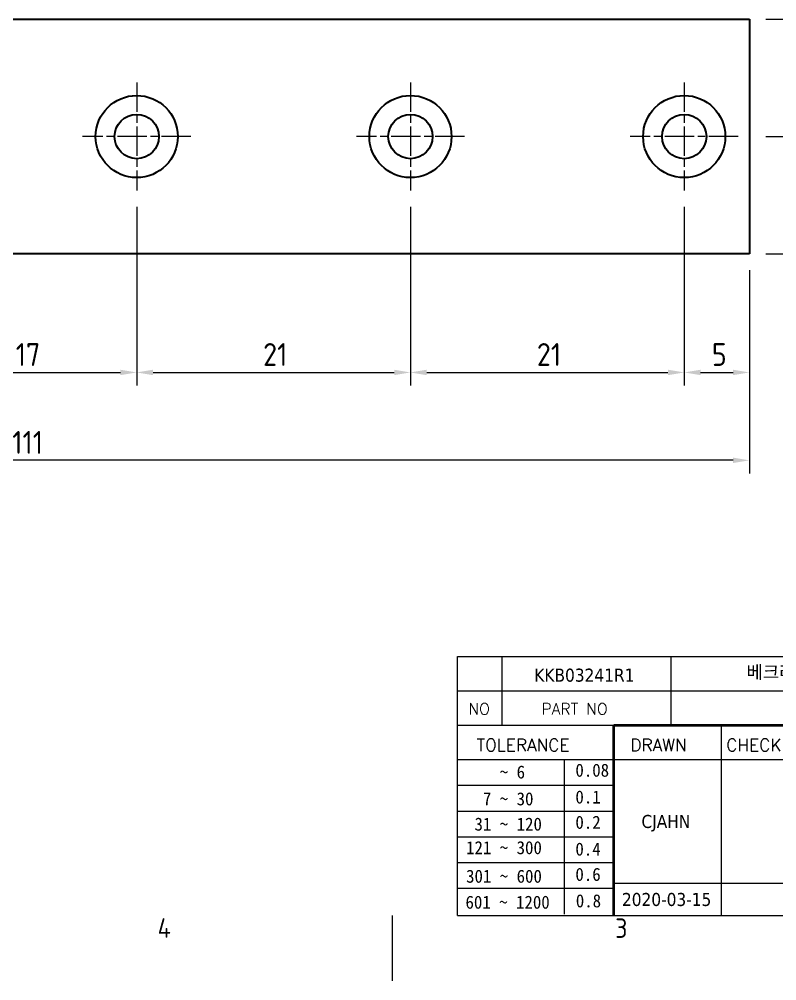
# Model space of a CAD drawing. Header units: millimetres. Extents: x 0 to 210, y 0 to 149.
# Drawn here: x 76.4 to 134.5, y 0 to 73.8 of the extents above; entities that cross this region are included whole.
import ezdxf
from ezdxf.enums import TextEntityAlignment as Align

# ---------------------------------------------------------------- set-up
doc = ezdxf.new("R2010")
doc.units = ezdxf.units.MM
doc.header["$LTSCALE"] = 0.5
doc.linetypes.add('CHAIN', pattern=[0.35429999999999995, 0.2362, -0.0295, 0.0591, -0.0295])
doc.layers.get('0').update_dxf_attribs({"color": 3, "lineweight": 25})
for name, color, linetype, lineweight in [('가시적인 것(ISO)', 3, 'Continuous', 40), ('경계(ISO)', 7, 'Continuous', 25), ('제목(ISO)', 5, 'Continuous', 50), ('중심 표식(ISO)', 1, 'Continuous', 25), ('치수(ISO)', 2, 'Continuous', 25)]:
    doc.layers.add(name, color=color, linetype=linetype, lineweight=lineweight)
doc.styles.add('HAN_291', font='')
doc.styles.add('RC_284', font='ROMANC.shx')
doc.styles.add('RC_287', font='ROMANC.shx')
doc.styles.add('문자 텍스트_PSTEK_POSCO', font='isocp.shx')
doc.styles.add('치수 텍스트_PSTEK_POSCO', font='isocp.shx')
doc.styles.add('텍스트 스타일198', font='tahoma.ttf')
doc.styles.get('HAN_291').set_extended_font_data('GulimChe')
doc.dimstyles.new('치수_PSTEK_POSCO', dxfattribs={"dimscale": 0.5, "dimtxt": 3.5, "dimasz": 2.5, "dimexe": 2, "dimexo": 2.5, "dimgap": 1, "dimtad": 1, "dimrnd": 1e-08, "dimdsep": 46, "dimtxsty": '치수 텍스트_PSTEK_POSCO', "dimcen": 0.09, "dimdle": 10, "dimclrd": 7, "dimclre": 7, "dimclrt": 2, "dimadec": 1, "dimazin": 2, "dimtfac": 1, "dimtmove": 0, "dimatfit": 3, "dimfxl": 0, "dimtolj": 1, "dimlwd": -1, "dimlwe": -1, "dimarcsym": 0})

# ---------------------------------------------------------------- blocks, each defined once
blk = doc.blocks.new('경계 Default Border')
at = {"layer": '경계(ISO)', "flags": 128}
blk.add_lwpolyline([(210, 0), (210, 10)], dxfattribs=at)
at = {"layer": '경계(ISO)', "color": 2, "char_height": 3.00000011920929, "attachment_point": 7, "style": '문자 텍스트_PSTEK_POSCO'}
for s, insert in [('4', (173.9734701308116, 6.59999988079071)), ('3', (244.1685395229535, 6.57139439638704))]:
    blk.add_mtext(s, dxfattribs=dict(at, insert=insert))
blk = doc.blocks.new('제목 블록 PSTEK')
at = {"color": 180}
for p, q in [((182.475792979055, 11.79100474011392), (182.4757929790549, 51.56524660363496)), ((182.4757929790549, 51.56524660363496), (372.4757929537551, 51.56524660363496)), ((189.2651435055721, 51.56524660363496), (189.2651435055722, 41.00524660363494)), ((215.2152739891528, 41.00524660363494), (215.2152739891528, 51.56524660363496)), ((182.475792979055, 46.2852466036349), (372.4757929537551, 46.28524660363492)), ((182.475792979055, 41.00524660363493), (206.451475290024, 41.00524660363493)), ((222.9401812389276, 11.79100474011392), (222.9401812389276, 41.00524660363494)), ((182.475792979055, 35.72524660363497), (206.451475290024, 35.72524660363497)), ((198.8621818849491, 12.02524660363491), (198.8621818849491, 35.72524660363497)), ((206.451475290024, 35.72524660363497), (372.4757929537551, 35.72524660363497)), ((182.475792979055, 31.77524660363492), (206.451475290024, 31.77524660363492)), ((182.475792979055, 27.82524660363487), (206.451475290024, 27.82524660363487)), ((182.475792979055, 23.87524660363505), (206.451475290024, 23.87524660363505)), ((182.475792979055, 19.92524660363478), (206.451475290024, 19.92524660363478)), ((206.451475290024, 16.74100474011396), (255.9175931367359, 16.74100474011396)), ((182.475792979055, 15.97524660363496), (206.451475290024, 15.97524660363496)), ((182.475792979055, 11.79100474011392), (372.4757929537551, 11.79100474011389))]:
    blk.add_line(p, q, dxfattribs=at)
at = {"color": 7, "lineweight": 50}
for p, q in [((206.4514752900237, 11.79100474011392), (206.4514752900237, 41.00524660363494)), ((206.451475290024, 41.00524660363494), (372.4757929537551, 41.00524660363496))]:
    blk.add_line(p, q, dxfattribs=at)
at = {"layer": '제목(ISO)', "lineweight": 18}
blk.add_line((182.475792979055, 35.72500474011393), (182.475792979055, 11.79100474011392), dxfattribs=at)
at = {"color": 2}
for s, height, style, p in [('NO', 1.742399930953979, 'RC_284', (184.135398793432, 42.62317362549192)), ('PART NO', 1.742399930953979, 'RC_284', (195.3359407378685, 42.62317362549192)), (' TOLERANCE', 1.899999976158142, 'RC_287', (184.0872874387979, 37.00893196870329)), ('DRAWN', 1.899999976158142, 'RC_287', (208.9766620976279, 37.00893196870329)), ('CHECKED', 1.899999976158142, 'RC_287', (223.6856844514997, 37.00893196870329)), ('    ~ 6', 2.000000029802322, 'HAN_291', (183.7721304966814, 32.8176515608431)), ('0.08', 2.000000029802322, 'HAN_291', (200.5467345600617, 33.09873600004101)), ('  7 ~ 30', 2.000000029802322, 'HAN_291', (183.7721304966814, 28.70538114822415)), ('0.1', 2.000000029802322, 'HAN_291', (200.5467345600617, 28.98646558742206)), (' 31 ~ 120', 2.000000029802322, 'HAN_291', (183.7721304966814, 24.82628181916237)), ('0.2', 2.000000029802322, 'HAN_291', (200.5467345600617, 25.10736625836028)), ('121 ~ 300', 2.000000029802322, 'HAN_291', (183.7721304966814, 21.21401206133254)), ('0.4', 2.000000029802322, 'HAN_291', (200.5467345600617, 20.99509650053045)), ('301 ~ 600', 2.000000029802322, 'HAN_291', (183.7721304966814, 16.83491273227077)), ('0.6', 2.000000029802322, 'HAN_291', (200.5467345600617, 17.11599717146868)), ('601 ~ 1200', 2.000000029802322, 'HAN_291', (183.6802025156883, 12.84759660881125)), ('0.8', 2.000000029802322, 'HAN_291', (200.6097246063884, 13.05732192299702))]:
    blk.add_text(s, height=height, dxfattribs=dict(at, style=style)).set_placement(p)
at = {"layer": '제목(ISO)', "color": 7, "style": '텍스트 스타일198'}
for tag, p in [('설명_001', (226.7980515704515, 48.15254984750509)), ('재질_001', (289.4376951010576, 47.92524658873383)), ('질량\\P3;_001', (350.3046145979153, 48.1643332325385)), ('부품_번호_001', (194.2416822344335, 47.68004260673702)), ("3._Q'TY_001", (312.7327037528258, 47.90442725317898)), ('제목_001', (335.5349605824892, 32.12134217035067)), ('부품_번호_001', (332.9009224876654, 26.8052465951949)), ('설계자_001', (210.6823963971569, 25.23312566343435)), ('시트_크기_001', (260.807090429518, 14.83812566343425)), ('프로젝트_001', (278.5585901981346, 14.83879725511219)), ('작성_날짜_001', (207.688440696938, 13.26600473167383))]:
    blk.add_attdef(tag, p, '', height=2.000000029802322, dxfattribs=at)
for tag, p in [('4._COLOR', (327.6805273250926, 48.92524660363493)), ('1._MODEL_NAME', (341.233897335037, 38.36524660363497)), ('점검자', (231.1845342133799, 26.23312567187446)), ('엔지니어링_승인자', (247.673240162284, 26.23312567187446)), ('점검_날짜', (231.1845342133799, 14.26600474011394)), ('엔지니어링_승인_날짜', (247.6732401622839, 14.26600474011394))]:
    blk.add_attdef(tag, text='', height=2.000000029802322, dxfattribs=at).set_placement(p, align=Align.MIDDLE_CENTER)
blk = doc.blocks.new('*D23')
at = {"layer": 'Defpoints', "color": 0}
for p in [(21.3824715318928, 55.75922587894964), (132.3824715318928, 55.75922587894964), (21.3824715318928, 39.92355528180845)]:
    blk.add_point(p, dxfattribs=at)
at = {"layer": '치수(ISO)', "color": 7}
for p, q in [((21.3824715318928, 54.50922587894964), (21.3824715318928, 38.92355528180845)), ((132.3824715318928, 54.50922587894964), (132.3824715318928, 38.92355528180845)), ((131.1324715318928, 39.92355528180845), (22.6324715318928, 39.92355528180845))]:
    blk.add_line(p, q, dxfattribs=at)
for points in [[(22.6324715318928, 40.13188861514179), (22.6324715318928, 39.71522194847512), (21.3824715318928, 39.92355528180845)], [(131.1324715318928, 40.13188861514179), (131.1324715318928, 39.71522194847512), (132.3824715318928, 39.92355528180845)]]:
    blk.add_solid(points, dxfattribs=at)
at = {"layer": '치수(ISO)', "color": 2, "insert": (75.83247153189282, 41.29855528180845), "char_height": 1.75, "attachment_point": 4, "style": '치수 텍스트_PSTEK_POSCO'}
blk.add_mtext('\\A1;111', dxfattribs=at)
blk = doc.blocks.new('*D27')
at = {"layer": 'Defpoints', "color": 0}
for p in [(68.3824715318928, 60.60922587894963), (85.38247153189282, 60.60922587894964), (85.38247153189282, 46.66466587246106)]:
    blk.add_point(p, dxfattribs=at)
at = {"layer": '치수(ISO)', "color": 7}
for p, q in [((68.3824715318928, 59.35922587894963), (68.3824715318928, 45.66466587246106)), ((85.38247153189282, 59.35922587894964), (85.38247153189282, 45.66466587246106)), ((69.6324715318928, 46.66466587246106), (84.13247153189282, 46.66466587246106))]:
    blk.add_line(p, q, dxfattribs=at)
for points in [[(69.6324715318928, 46.87299920579439), (69.6324715318928, 46.45633253912772), (68.3824715318928, 46.66466587246106)], [(84.13247153189282, 46.87299920579439), (84.13247153189282, 46.45633253912772), (85.38247153189282, 46.66466587246106)]]:
    blk.add_solid(points, dxfattribs=at)
at = {"layer": '치수(ISO)', "color": 2, "insert": (76.09997153189282, 48.03966587246106), "char_height": 1.75, "attachment_point": 4, "style": '치수 텍스트_PSTEK_POSCO'}
blk.add_mtext('\\A1;17', dxfattribs=at)
blk = doc.blocks.new('*D28')
at = {"layer": 'Defpoints', "color": 0}
for p in [(85.38247153189282, 60.60922587894964), (106.3824715318928, 60.60922587894964), (106.3824715318928, 46.66466587246106)]:
    blk.add_point(p, dxfattribs=at)
at = {"layer": '치수(ISO)', "color": 7}
for p, q in [((85.38247153189282, 59.35922587894964), (85.38247153189282, 45.66466587246106)), ((106.3824715318928, 59.35922587894964), (106.3824715318928, 45.66466587246106)), ((86.63247153189282, 46.66466587246106), (105.1324715318928, 46.66466587246106))]:
    blk.add_line(p, q, dxfattribs=at)
for points in [[(86.63247153189282, 46.87299920579439), (86.63247153189282, 46.45633253912772), (85.38247153189282, 46.66466587246106)], [(105.1324715318928, 46.87299920579439), (105.1324715318928, 46.45633253912772), (106.3824715318928, 46.66466587246106)]]:
    blk.add_solid(points, dxfattribs=at)
at = {"layer": '치수(ISO)', "color": 2, "insert": (95.07775204370384, 48.03983811655554), "char_height": 1.75, "attachment_point": 4, "style": '치수 텍스트_PSTEK_POSCO'}
blk.add_mtext('\\A1;21', dxfattribs=at)
blk = doc.blocks.new('*D29')
at = {"layer": 'Defpoints', "color": 0}
for p in [(106.3824715318928, 60.60922587894964), (127.3824715318928, 60.60922587894964), (127.3824715318928, 46.66466587246106)]:
    blk.add_point(p, dxfattribs=at)
at = {"layer": '치수(ISO)', "color": 7}
for p, q in [((106.3824715318928, 59.35922587894964), (106.3824715318928, 45.66466587246106)), ((127.3824715318928, 59.35922587894964), (127.3824715318928, 45.66466587246106)), ((107.6324715318928, 46.66466587246106), (126.1324715318928, 46.66466587246106))]:
    blk.add_line(p, q, dxfattribs=at)
for points in [[(107.6324715318928, 46.87299920579439), (107.6324715318928, 46.45633253912772), (106.3824715318928, 46.66466587246106)], [(126.1324715318928, 46.87299920579439), (126.1324715318928, 46.45633253912772), (127.3824715318928, 46.66466587246106)]]:
    blk.add_solid(points, dxfattribs=at)
at = {"layer": '치수(ISO)', "color": 2, "insert": (116.0777520437038, 48.03983811655554), "char_height": 1.75, "attachment_point": 4, "style": '치수 텍스트_PSTEK_POSCO'}
blk.add_mtext('\\A1;21', dxfattribs=at)
blk = doc.blocks.new('*D30')
at = {"layer": 'Defpoints', "color": 0}
for p in [(127.3824715318928, 60.60922587894964), (132.3824715318928, 55.75922587894964), (132.3824715318928, 46.66466587246106)]:
    blk.add_point(p, dxfattribs=at)
at = {"layer": '치수(ISO)', "color": 7}
for p, q in [((127.3824715318928, 59.35922587894964), (127.3824715318928, 45.66466587246106)), ((132.3824715318928, 54.50922587894964), (132.3824715318928, 45.66466587246106)), ((128.6324715318928, 46.66466587246106), (131.1324715318928, 46.66466587246106))]:
    blk.add_line(p, q, dxfattribs=at)
for points in [[(128.6324715318928, 46.87299920579439), (128.6324715318928, 46.45633253912772), (127.3824715318928, 46.66466587246106)], [(131.1324715318928, 46.87299920579439), (131.1324715318928, 46.45633253912772), (132.3824715318928, 46.66466587246106)]]:
    blk.add_solid(points, dxfattribs=at)
at = {"layer": '치수(ISO)', "color": 2, "insert": (129.5012278451852, 48.03966587246106), "char_height": 1.75, "attachment_point": 4, "style": '치수 텍스트_PSTEK_POSCO'}
blk.add_mtext('\\A1;5', dxfattribs=at)
blk = doc.blocks.new('*D31')
at = {"layer": 'Defpoints', "color": 0}
for p in [(132.3824715318928, 73.75922587894964), (132.3824715318928, 55.75922587894964), (145.5353643846214, 55.75922587894964)]:
    blk.add_point(p, dxfattribs=at)
at = {"layer": '치수(ISO)', "color": 7}
for p, q in [((133.6324715318928, 73.75922587894964), (146.5353643846215, 73.75922587894964)), ((145.5353643846215, 72.50922587894964), (145.5353643846214, 57.00922587894964)), ((133.6324715318928, 55.75922587894964), (146.5353643846214, 55.75922587894964))]:
    blk.add_line(p, q, dxfattribs=at)
for points in [[(145.3270310512881, 72.50922587894964), (145.7436977179548, 72.50922587894964), (145.5353643846215, 73.75922587894964)], [(145.3270310512881, 57.00922587894964), (145.7436977179548, 57.00922587894964), (145.5353643846214, 55.75922587894964)]]:
    blk.add_solid(points, dxfattribs=at)
at = {"layer": '치수(ISO)', "color": 2, "insert": (144.1603643846214, 63.97172587894963), "char_height": 1.75, "attachment_point": 4, "rotation": 90, "style": '치수 텍스트_PSTEK_POSCO'}
blk.add_mtext('\\A1;18', dxfattribs=at)
blk = doc.blocks.new('*D32')
at = {"layer": 'Defpoints', "color": 0}
for p in [(132.3824715318928, 64.75922587894964), (132.3824715318928, 55.75922587894964), (139.3264464263643, 55.75922587894964)]:
    blk.add_point(p, dxfattribs=at)
at = {"layer": '치수(ISO)', "color": 7}
for p, q in [((133.6324715318928, 64.75922587894964), (140.3264464263643, 64.75922587894964)), ((139.3264464263643, 63.50922587894964), (139.3264464263643, 57.00922587894964)), ((133.6324715318928, 55.75922587894964), (140.3264464263643, 55.75922587894964))]:
    blk.add_line(p, q, dxfattribs=at)
for points in [[(139.118113093031, 63.50922587894964), (139.5347797596976, 63.50922587894964), (139.3264464263643, 64.75922587894964)], [(139.118113093031, 57.00922587894964), (139.5347797596976, 57.00922587894964), (139.3264464263643, 55.75922587894964)]]:
    blk.add_solid(points, dxfattribs=at)
at = {"layer": '치수(ISO)', "color": 2, "insert": (137.9514464263643, 59.81339543729795), "char_height": 1.75, "attachment_point": 4, "rotation": 90, "style": '치수 텍스트_PSTEK_POSCO'}
blk.add_mtext('\\A1;9', dxfattribs=at)

msp = doc.modelspace()

# ---------------------------------------------------------------- linework, layer by layer
at = {"layer": '가시적인 것(ISO)'}
for p, q in [((21.3824715318928, 73.75922587894962), (132.3824715318928, 73.75922587894962)), ((132.3824715318928, 73.75922587894962), (132.3824715318928, 55.75922587894964)), ((132.3824715318928, 55.75922587894964), (21.3824715318928, 55.75922587894964))]:
    msp.add_line(p, q, dxfattribs=at)
for centre, radius in [((85.38247153189282, 64.75922587894964), 3.149999999999999), ((106.3824715318928, 64.75922587894964), 3.149999999999999), ((127.3824715318928, 64.75922587894964), 3.149999999999999), ((85.38247153189282, 64.75922587894964), 1.7), ((106.3824715318928, 64.75922587894964), 1.7), ((127.3824715318928, 64.75922587894964), 1.7)]:
    msp.add_circle(centre, radius, dxfattribs=at)
at = {"layer": '중심 표식(ISO)', "linetype": 'CHAIN', "ltscale": 19.05165100097656}
for p, q in [((85.38247153189282, 68.90922587894964), (85.38247153189282, 60.60922587894964)), ((106.3824715318928, 68.90922587894964), (106.3824715318928, 60.60922587894964)), ((127.3824715318928, 68.90922587894964), (127.3824715318928, 60.60922587894964)), ((89.53247153189281, 64.75922587894964), (81.23247153189283, 64.75922587894964)), ((110.5324715318928, 64.75922587894964), (102.2324715318928, 64.75922587894964)), ((131.5324715318928, 64.75922587894964), (123.2324715318928, 64.75922587894964))]:
    msp.add_line(p, q, dxfattribs=at)

# ---------------------------------------------------------------- block references
at = {"xscale": 0.5, "yscale": 0.5, "zscale": 0.5}
msp.add_blockref('경계 Default Border', (0, 0), dxfattribs=at)
ref = msp.add_blockref('제목 블록 PSTEK', (18.76210352312242, -0.8955023700569475), dxfattribs=dict(xscale=0.5, yscale=0.5, zscale=0.5))
ref.add_attrib('설계자_001', 'CJAHN', (124.1033017217009, 11.72106046166023), dxfattribs={"layer": '제목(ISO)', "color": 7, "height": 1.000000014901161, "style": '텍스트 스타일198'})
ref.add_attrib('작성_날짜_001', '2020-03-15', (122.6063238715914, 5.737499995779968), dxfattribs={"layer": '제목(ISO)', "color": 7, "height": 1.000000014901161, "style": '텍스트 스타일198'})
ref.add_attrib('설명_001', '베크라이트(지베크) t=5.0*111*18', (132.1611293083482, 23.1807725536956), dxfattribs={"layer": '제목(ISO)', "color": 7, "height": 1.000000014901161, "style": '텍스트 스타일198'})
ref.add_attrib('부품_번호_001', 'KKB03241R1', (115.8829446403392, 22.94451893331156), dxfattribs={"layer": '제목(ISO)', "color": 7, "height": 1.000000014901161, "style": '텍스트 스타일198'})

# ---------------------------------------------------------------- dimensions: what is measured, and where the dimension line sits
at = {"layer": '치수(ISO)', "color": 7}
for base, p1, p2, angle, picture, middle in [((145.5353643846214, 55.75922587894964), (132.3824715318928, 73.75922587894964), (132.3824715318928, 55.75922587894964), 90, '*D31', (145.5353643846214, 64.75922587894964)), ((139.3264464263643, 55.75922587894964), (132.3824715318928, 64.75922587894964), (132.3824715318928, 55.75922587894964), 90, '*D32', (139.3264464263643, 60.25922587894964)), ((85.38247153189282, 46.66466587246106), (68.3824715318928, 60.60922587894963), (85.38247153189282, 60.60922587894964), 180, '*D27', (76.88747153189281, 46.66466587246106)), ((106.3824715318928, 46.66466587246106), (85.38247153189282, 60.60922587894964), (106.3824715318928, 60.60922587894964), 180, '*D28', (95.88747153189281, 46.66466587246106)), ((127.3824715318928, 46.66466587246106), (106.3824715318928, 60.60922587894964), (127.3824715318928, 60.60922587894964), 180, '*D29', (116.8874715318928, 46.66466587246106)), ((132.3824715318928, 46.66466587246106), (127.3824715318928, 60.60922587894964), (132.3824715318928, 55.75922587894964), 180, '*D30', (129.8874715318928, 46.66466587246106)), ((21.3824715318928, 39.92355528180845), (132.3824715318928, 55.75922587894964), (21.3824715318928, 55.75922587894964), 180, '*D23', (76.88247153189282, 39.92355528180845))]:
    dim = msp.add_linear_dim(base=base, p1=p1, p2=p2, angle=angle, dimstyle='치수_PSTEK_POSCO', override={"dimdec": 2, "dimtp": 0, "dimtm": -0, "dimtdec": 2, "dimtofl": 0, "dimatfit": 1}, dxfattribs=at)
    dim.commit()
    dim.dimension.update_dxf_attribs({"geometry": picture, "text_midpoint": middle, "dimtype": 160})

doc.saveas('drawing.dxf')
